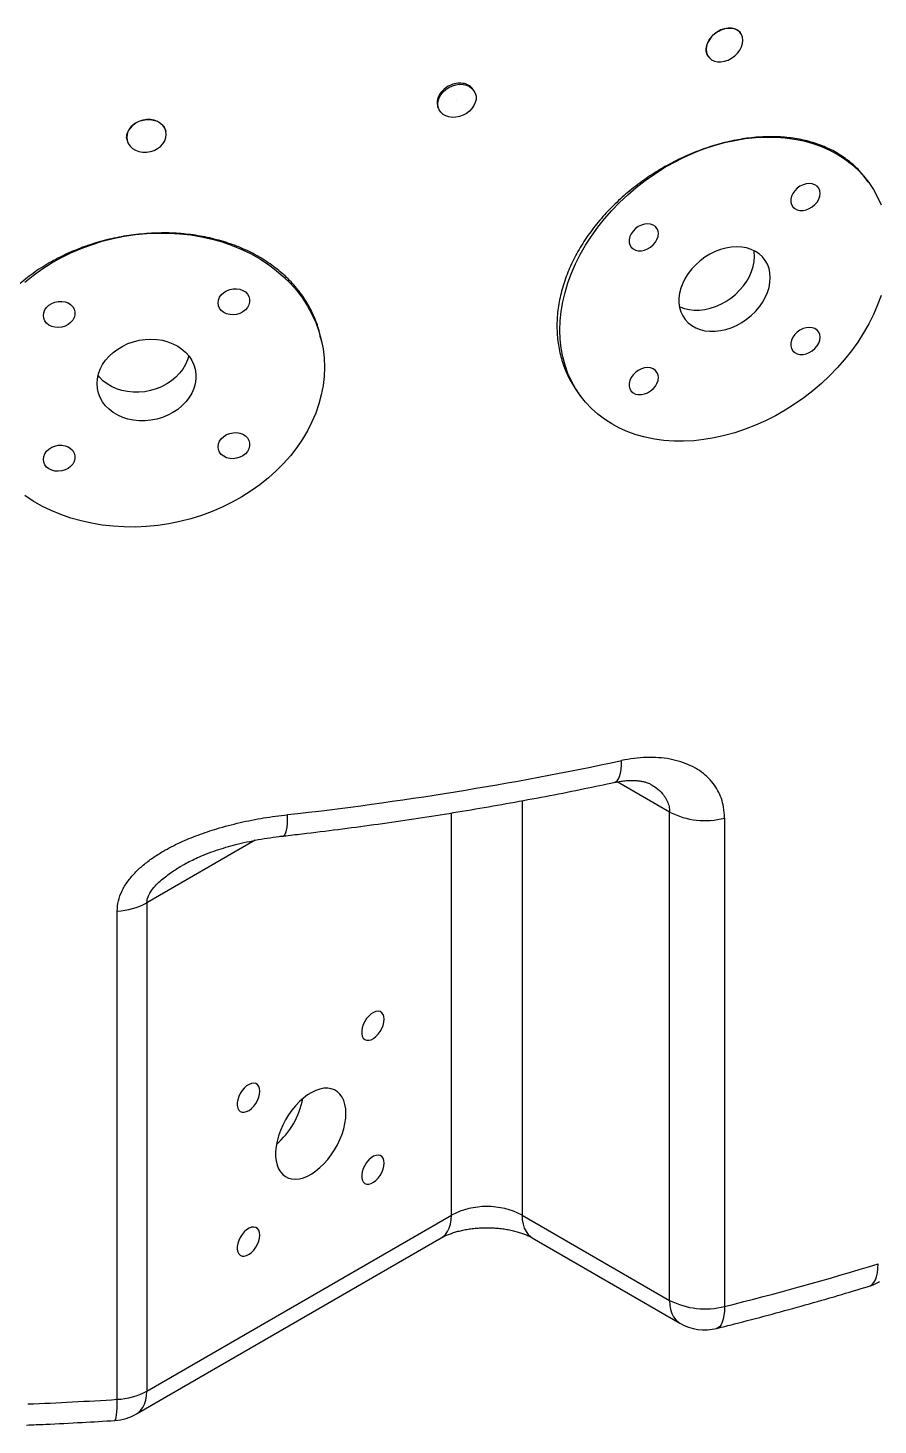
# Model space of a CAD drawing. Header units: millimetres. Extents: x -12403 to 8666, y -15213 to 13435.
# Drawn here: x 6320 to 6760, y 1555 to 2276 of the extents above; entities that cross this region are included whole.
import ezdxf

# ---------------------------------------------------------------- set-up
doc = ezdxf.new("R2010")
doc.units = ezdxf.units.MM

msp = doc.modelspace()

# ---------------------------------------------------------------- linework, layer by layer
at = {"color": 7, "linetype": 'Continuous', "lineweight": 25}
for p, q in [((6688.77, 2273.87), (6688.75, 2273.89)), ((6672.25, 2261.56), (6672.26, 2261.54)), ((6551.38, 2243.34), (6551.09, 2243.94)), ((6532.55, 2234.94), (6532.84, 2234.34)), ((6371.6, 2218.58), (6371.61, 2218.55)), ((6391.74, 2222.92), (6391.73, 2222.94)), ((6754.78, 2197.03), (6753.6, 2198.6)), ((6472.27, 2114.22), (6471.8, 2116.39)), ((6605.07, 2087.65), (6606.25, 2086.07)), ((6652.11, 1619.04), (6652.11, 1871.35)), ((6680.51, 1868.21), (6680.51, 1615.9)), ((6366.49, 1567.89), (6366.49, 1820.21)), ((6381.85, 1824.47), (6381.85, 1572.16)), ((6381.85, 1572.16), (6539.38, 1663.1)), ((6575.79, 1663.1), (6652.11, 1619.04)), ((6376.52, 1560.37), (6534.04, 1651.31)), ((6581.13, 1651.31), (6657.44, 1607.25))]:
    msp.add_line(p, q, dxfattribs=at)
at = {"color": 8, "linetype": 'Continuous', "lineweight": 25}
for p, q in [((6652.11, 1871.35), (6625.07, 1886.96)), ((6575.79, 1877.2), (6575.79, 1663.1)), ((6539.38, 1663.1), (6539.38, 1870.9)), ((6437.84, 1856.79), (6381.85, 1824.47))]:
    msp.add_line(p, q, dxfattribs=at)
at = {"color": 7, "linetype": 'Continuous', "lineweight": 25, "flags": 128}
for points in [[(6680.51, 2276.12), (6678.67, 2275.49), (6676.9, 2274.57), (6675.26, 2273.39), (6673.83, 2271.99), (6672.65, 2270.42), (6671.78, 2268.75), (6671.24, 2267.04), (6671.06, 2265.35), (6671.24, 2263.75), (6671.78, 2262.31), (6672.65, 2261.07), (6673.83, 2260.09), (6675.26, 2259.4), (6676.9, 2259.03), (6678.67, 2259), (6680.51, 2259.29)], [(6680.51, 2259.29), (6682.36, 2259.92), (6684.13, 2260.84), (6685.77, 2262.02), (6687.2, 2263.42), (6688.38, 2264.99), (6689.25, 2266.66), (6689.79, 2268.37), (6689.97, 2270.06), (6689.79, 2271.65), (6689.25, 2273.1), (6688.38, 2274.33), (6687.2, 2275.32), (6685.77, 2276.01), (6684.13, 2276.38), (6682.36, 2276.41), (6680.51, 2276.12)], [(6532.21, 2237.19), (6532.39, 2238.81), (6532.92, 2240.44), (6533.78, 2242), (6534.95, 2243.44), (6536.37, 2244.72), (6538.01, 2245.79), (6539.79, 2246.6), (6541.66, 2247.13), (6543.54, 2247.36), (6545.38, 2247.28), (6547.09, 2246.89), (6548.63, 2246.21), (6549.93, 2245.26), (6550.95, 2244.08), (6551.65, 2242.71), (6552.01, 2241.2), (6552.01, 2239.6), (6551.65, 2237.97), (6550.95, 2236.37), (6549.93, 2234.86), (6548.63, 2233.49), (6547.09, 2232.31), (6545.38, 2231.37), (6543.54, 2230.7), (6541.66, 2230.32), (6539.79, 2230.24), (6538.01, 2230.48), (6536.37, 2231.01), (6534.95, 2231.83), (6533.78, 2232.9), (6532.92, 2234.18), (6532.39, 2235.63), (6532.21, 2237.19)], [(6381.67, 2229.14), (6379.68, 2228.84), (6377.76, 2228.22), (6375.99, 2227.32), (6374.44, 2226.16), (6373.17, 2224.79), (6372.23, 2223.27), (6371.65, 2221.65), (6371.45, 2220), (6371.65, 2218.37), (6372.23, 2216.83), (6373.17, 2215.45), (6374.44, 2214.26), (6375.99, 2213.33), (6377.76, 2212.68), (6379.68, 2212.34), (6381.67, 2212.32)], [(6381.67, 2212.32), (6383.67, 2212.63), (6385.58, 2213.25), (6387.35, 2214.15), (6388.9, 2215.31), (6390.17, 2216.67), (6391.11, 2218.2), (6391.7, 2219.82), (6391.89, 2221.47), (6391.7, 2223.1), (6391.11, 2224.63), (6390.17, 2226.02), (6388.9, 2227.2), (6387.35, 2228.14), (6385.58, 2228.79), (6383.67, 2229.13), (6381.67, 2229.14)], [(6680.51, 2065.86), (6675.17, 2064.67), (6669.85, 2063.8), (6664.56, 2063.23), (6659.35, 2062.96), (6654.21, 2063.01), (6649.18, 2063.37), (6644.27, 2064.04), (6639.51, 2065.01), (6634.9, 2066.28), (6630.48, 2067.86), (6626.26, 2069.72), (6622.24, 2071.86), (6618.46, 2074.29), (6614.93, 2076.97), (6611.65, 2079.91), (6608.64, 2083.1), (6605.92, 2086.51), (6603.49, 2090.15), (6601.37, 2093.98), (6599.56, 2098), (6598.07, 2102.2), (6596.9, 2106.55), (6596.06, 2111.04), (6595.56, 2115.65), (6595.39, 2120.36), (6595.56, 2125.15), (6596.06, 2130.01), (6596.9, 2134.92), (6598.07, 2139.85), (6599.56, 2144.79), (6601.37, 2149.71), (6603.49, 2154.6), (6605.92, 2159.44), (6608.64, 2164.22), (6611.65, 2168.9), (6614.93, 2173.47), (6618.46, 2177.92), (6622.24, 2182.22), (6626.26, 2186.36), (6630.48, 2190.33), (6634.9, 2194.1), (6639.51, 2197.67), (6644.27, 2201.02), (6649.18, 2204.13), (6654.21, 2206.99), (6659.35, 2209.59), (6664.56, 2211.93), (6669.85, 2213.99), (6675.17, 2215.76), (6680.51, 2217.24)], [(6680.51, 2217.24), (6685.86, 2218.42), (6691.18, 2219.3), (6696.47, 2219.87), (6701.68, 2220.13), (6706.82, 2220.09), (6711.85, 2219.73), (6716.76, 2219.06), (6721.52, 2218.09), (6726.13, 2216.81), (6730.55, 2215.24), (6734.77, 2213.38), (6738.79, 2211.23), (6742.57, 2208.81), (6746.1, 2206.13), (6749.38, 2203.18), (6752.39, 2200), (6755.11, 2196.58), (6757.54, 2192.95), (6759.66, 2189.12), (6761.47, 2185.09)], [(6729.88, 2191.01), (6729.7, 2192.41), (6729.18, 2193.66), (6728.34, 2194.7), (6727.21, 2195.47), (6725.86, 2195.95), (6724.34, 2196.11), (6722.72, 2195.94), (6721.09, 2195.46), (6719.51, 2194.68), (6718.07, 2193.64), (6716.82, 2192.38), (6715.83, 2190.98), (6715.14, 2189.49), (6714.79, 2187.98), (6714.79, 2186.52), (6715.14, 2185.19), (6715.83, 2184.04), (6716.82, 2183.13), (6718.07, 2182.5), (6719.51, 2182.18), (6721.09, 2182.18), (6722.72, 2182.51), (6724.34, 2183.14), (6725.86, 2184.06), (6727.21, 2185.22), (6728.34, 2186.55), (6729.18, 2188.01), (6729.7, 2189.52), (6729.88, 2191.01)], [(6646.28, 2170.2), (6646.11, 2171.6), (6645.58, 2172.85), (6644.74, 2173.88), (6643.61, 2174.66), (6642.26, 2175.14), (6640.74, 2175.3), (6639.13, 2175.13), (6637.49, 2174.65), (6635.91, 2173.87), (6634.47, 2172.82), (6633.22, 2171.57), (6632.23, 2170.17), (6631.55, 2168.68), (6631.19, 2167.17), (6631.19, 2165.71), (6631.55, 2164.38), (6632.23, 2163.23), (6633.22, 2162.32), (6634.47, 2161.69), (6635.91, 2161.36), (6637.49, 2161.37), (6639.13, 2161.7), (6640.74, 2162.33), (6642.26, 2163.25), (6643.61, 2164.4), (6644.74, 2165.74), (6645.58, 2167.2), (6646.11, 2168.71), (6646.28, 2170.2)], [(6318.7, 2145.21), (6323.04, 2148.66), (6327.61, 2151.91), (6332.38, 2154.93), (6337.36, 2157.71), (6342.51, 2160.24), (6347.81, 2162.51), (6353.25, 2164.51), (6358.8, 2166.24), (6364.44, 2167.69), (6370.14, 2168.84), (6375.9, 2169.7), (6381.67, 2170.27)], [(6381.67, 2170.27), (6387.45, 2170.54), (6393.2, 2170.51), (6398.91, 2170.18), (6404.55, 2169.55), (6410.1, 2168.62), (6415.53, 2167.4), (6420.84, 2165.9), (6425.98, 2164.11), (6430.96, 2162.05), (6435.74, 2159.72), (6440.3, 2157.14), (6444.64, 2154.31), (6448.72, 2151.24), (6452.54, 2147.95), (6456.09, 2144.45), (6459.33, 2140.75), (6462.28, 2136.87), (6464.9, 2132.82), (6467.19, 2128.62), (6469.15, 2124.29), (6470.76, 2119.84), (6472.02, 2115.29), (6472.93, 2110.66), (6473.47, 2105.96), (6473.65, 2101.22), (6473.47, 2096.46), (6472.93, 2091.68), (6472.02, 2086.92), (6470.76, 2082.19), (6469.15, 2077.51), (6467.19, 2072.89), (6464.9, 2068.36), (6462.28, 2063.94), (6459.33, 2059.63), (6456.09, 2055.46), (6452.54, 2051.45), (6448.72, 2047.61), (6444.64, 2043.95), (6440.3, 2040.49), (6435.74, 2037.25), (6430.96, 2034.23), (6425.98, 2031.45), (6420.84, 2028.92), (6415.53, 2026.65), (6410.1, 2024.64), (6404.55, 2022.92), (6398.91, 2021.47), (6393.2, 2020.31), (6387.45, 2019.45), (6381.67, 2018.88)], [(6704.16, 2147.44), (6703.99, 2149.88), (6703.5, 2152.21), (6702.68, 2154.39), (6701.55, 2156.39), (6700.13, 2158.18), (6698.43, 2159.73), (6696.47, 2161.04), (6694.3, 2162.06), (6691.93, 2162.8), (6689.4, 2163.25), (6686.75, 2163.38), (6684.01, 2163.21), (6681.22, 2162.74), (6678.42, 2161.97), (6675.64, 2160.91), (6672.94, 2159.58), (6670.35, 2158), (6667.89, 2156.19), (6665.62, 2154.17), (6663.55, 2151.97), (6661.72, 2149.63), (6660.16, 2147.17), (6658.88, 2144.64), (6657.9, 2142.06), (6657.24, 2139.47), (6656.91, 2136.92), (6656.91, 2134.43), (6657.24, 2132.04), (6657.9, 2129.78), (6658.88, 2127.69), (6660.16, 2125.79), (6661.72, 2124.11), (6663.55, 2122.68), (6665.62, 2121.51), (6667.89, 2120.63), (6670.35, 2120.04), (6672.94, 2119.75), (6675.64, 2119.76), (6678.42, 2120.08), (6681.22, 2120.71), (6684.01, 2121.62), (6686.75, 2122.82), (6689.4, 2124.28), (6691.93, 2125.98), (6694.3, 2127.9), (6696.47, 2130.01), (6698.43, 2132.28), (6700.13, 2134.69), (6701.55, 2137.18), (6702.68, 2139.75), (6703.5, 2142.33), (6703.99, 2144.91), (6704.16, 2147.44)], [(6696, 2158.36), (6695.84, 2160.8), (6695.74, 2161.43)], [(6657.13, 2132.59), (6657.46, 2132.43), (6659.74, 2131.55), (6662.19, 2130.96), (6664.78, 2130.67), (6667.49, 2130.68), (6670.26, 2131), (6673.06, 2131.63), (6675.85, 2132.54), (6678.59, 2133.74), (6681.24, 2135.2), (6683.77, 2136.9), (6686.14, 2138.82), (6688.32, 2140.93), (6690.27, 2143.2), (6691.97, 2145.61), (6693.39, 2148.1), (6694.52, 2150.67), (6695.34, 2153.25), (6695.84, 2155.83), (6696, 2158.36)], [(6418.66, 2134.42), (6418.85, 2135.88), (6419.42, 2137.3), (6420.33, 2138.61), (6421.55, 2139.76), (6423.01, 2140.68), (6424.65, 2141.34), (6426.4, 2141.7), (6428.16, 2141.75), (6429.87, 2141.48), (6431.43, 2140.91), (6432.77, 2140.07), (6433.84, 2138.99), (6434.59, 2137.72), (6434.97, 2136.33), (6434.97, 2134.87), (6434.59, 2133.42), (6433.84, 2132.05), (6432.77, 2130.81), (6431.43, 2129.77), (6429.87, 2128.98), (6428.16, 2128.47), (6426.4, 2128.26), (6424.65, 2128.37), (6423.01, 2128.79), (6421.55, 2129.5), (6420.33, 2130.47), (6419.42, 2131.65), (6418.85, 2132.99), (6418.66, 2134.42)], [(6761.47, 2138.31), (6759.66, 2133.39), (6757.54, 2128.49), (6755.11, 2123.65), (6752.39, 2118.88), (6749.38, 2114.2), (6746.1, 2109.63), (6742.57, 2105.18), (6738.79, 2100.88), (6734.77, 2096.73), (6730.55, 2092.77), (6726.13, 2088.99), (6721.52, 2085.43), (6716.76, 2082.08), (6711.85, 2078.97), (6706.82, 2076.11), (6701.68, 2073.5), (6696.47, 2071.17), (6691.18, 2069.11), (6685.86, 2067.34), (6680.51, 2065.86)], [(6328.33, 2127.89), (6328.52, 2129.35), (6329.08, 2130.77), (6329.99, 2132.08), (6331.21, 2133.23), (6332.67, 2134.15), (6334.32, 2134.81), (6336.06, 2135.17), (6337.83, 2135.22), (6339.53, 2134.95), (6341.09, 2134.38), (6342.44, 2133.54), (6343.51, 2132.46), (6344.25, 2131.19), (6344.63, 2129.8), (6344.63, 2128.34), (6344.25, 2126.89), (6343.51, 2125.52), (6342.44, 2124.29), (6341.09, 2123.25), (6339.53, 2122.45), (6337.83, 2121.94), (6336.06, 2121.73), (6334.32, 2121.84), (6332.67, 2122.26), (6331.21, 2122.97), (6329.99, 2123.94), (6329.08, 2125.12), (6328.52, 2126.46), (6328.33, 2127.89)], [(6356.12, 2092.73), (6356.3, 2095.23), (6356.84, 2097.72), (6357.72, 2100.17), (6358.94, 2102.54), (6360.48, 2104.79), (6362.32, 2106.91), (6364.42, 2108.85), (6366.78, 2110.58), (6369.34, 2112.1), (6372.07, 2113.37), (6374.94, 2114.37), (6377.9, 2115.1), (6380.91, 2115.54), (6383.94, 2115.68), (6386.93, 2115.53), (6389.85, 2115.09), (6392.66, 2114.35), (6395.31, 2113.34), (6397.77, 2112.07), (6400, 2110.55), (6401.98, 2108.8), (6403.67, 2106.86), (6405.05, 2104.74), (6406.11, 2102.48), (6406.82, 2100.11), (6407.18, 2097.67), (6407.18, 2095.18), (6406.82, 2092.68), (6406.11, 2090.2), (6405.05, 2087.79), (6403.67, 2085.48), (6401.98, 2083.29), (6400, 2081.26), (6397.77, 2079.41), (6395.31, 2077.78), (6392.66, 2076.39), (6389.85, 2075.25), (6386.93, 2074.38), (6383.94, 2073.8), (6380.91, 2073.51), (6377.9, 2073.51), (6374.94, 2073.81), (6372.07, 2074.4), (6369.34, 2075.27), (6366.78, 2076.42), (6364.42, 2077.82), (6362.32, 2079.45), (6360.48, 2081.3), (6358.94, 2083.33), (6357.72, 2085.53), (6356.84, 2087.84), (6356.3, 2090.26), (6356.12, 2092.73)], [(6729.88, 2116.67), (6729.7, 2118.07), (6729.18, 2119.32), (6728.34, 2120.36), (6727.21, 2121.13), (6725.86, 2121.61), (6724.34, 2121.77), (6722.72, 2121.61), (6721.09, 2121.12), (6719.51, 2120.34), (6718.07, 2119.3), (6716.82, 2118.05), (6715.83, 2116.64), (6715.14, 2115.15), (6714.79, 2113.64), (6714.79, 2112.19), (6715.14, 2110.85), (6715.83, 2109.7), (6716.82, 2108.79), (6718.07, 2108.16), (6719.51, 2107.84), (6721.09, 2107.84), (6722.72, 2108.17), (6724.34, 2108.81), (6725.86, 2109.72), (6727.21, 2110.88), (6728.34, 2112.21), (6729.18, 2113.67), (6729.7, 2115.18), (6729.88, 2116.67)], [(6403.53, 2107.04), (6402.91, 2104.95), (6401.86, 2102.54), (6400.47, 2100.23), (6398.78, 2098.04), (6396.81, 2096.01), (6394.57, 2094.16), (6392.11, 2092.53), (6389.46, 2091.14), (6386.66, 2090), (6383.74, 2089.13), (6380.74, 2088.55), (6377.72, 2088.26), (6374.7, 2088.26), (6371.74, 2088.56), (6368.87, 2089.15), (6366.14, 2090.02), (6363.58, 2091.17), (6361.23, 2092.57), (6359.12, 2094.2), (6357.28, 2096.05), (6356.61, 2096.87)], [(6646.28, 2095.86), (6646.11, 2097.26), (6645.58, 2098.51), (6644.74, 2099.55), (6643.61, 2100.32), (6642.26, 2100.8), (6640.74, 2100.96), (6639.13, 2100.79), (6637.49, 2100.31), (6635.91, 2099.53), (6634.47, 2098.49), (6633.22, 2097.23), (6632.23, 2095.83), (6631.55, 2094.34), (6631.19, 2092.83), (6631.19, 2091.37), (6631.55, 2090.04), (6632.23, 2088.89), (6633.22, 2087.98), (6634.47, 2087.35), (6635.91, 2087.03), (6637.49, 2087.03), (6639.13, 2087.36), (6640.74, 2088), (6642.26, 2088.91), (6643.61, 2090.07), (6644.74, 2091.4), (6645.58, 2092.86), (6646.11, 2094.37), (6646.28, 2095.86)], [(6418.66, 2060.08), (6418.85, 2061.54), (6419.42, 2062.96), (6420.33, 2064.27), (6421.55, 2065.42), (6423.01, 2066.34), (6424.65, 2067), (6426.4, 2067.36), (6428.16, 2067.41), (6429.87, 2067.14), (6431.43, 2066.57), (6432.77, 2065.73), (6433.84, 2064.65), (6434.59, 2063.38), (6434.97, 2061.99), (6434.97, 2060.53), (6434.59, 2059.08), (6433.84, 2057.71), (6432.77, 2056.47), (6431.43, 2055.43), (6429.87, 2054.64), (6428.16, 2054.13), (6426.4, 2053.92), (6424.65, 2054.03), (6423.01, 2054.45), (6421.55, 2055.16), (6420.33, 2056.13), (6419.42, 2057.31), (6418.85, 2058.65), (6418.66, 2060.08)], [(6328.33, 2053.55), (6328.52, 2055.01), (6329.08, 2056.43), (6329.99, 2057.75), (6331.21, 2058.89), (6332.67, 2059.81), (6334.32, 2060.47), (6336.06, 2060.83), (6337.83, 2060.88), (6339.53, 2060.61), (6341.09, 2060.05), (6342.44, 2059.2), (6343.51, 2058.12), (6344.25, 2056.85), (6344.63, 2055.46), (6344.63, 2054.01), (6344.25, 2052.56), (6343.51, 2051.18), (6342.44, 2049.95), (6341.09, 2048.91), (6339.53, 2048.11), (6337.83, 2047.6), (6336.06, 2047.4), (6334.32, 2047.5), (6332.67, 2047.92), (6331.21, 2048.63), (6329.99, 2049.6), (6329.08, 2050.78), (6328.52, 2052.12), (6328.33, 2053.55)], [(6381.67, 2018.88), (6375.9, 2018.62), (6370.14, 2018.65), (6364.44, 2018.98), (6358.8, 2019.61), (6353.25, 2020.54), (6347.81, 2021.75), (6342.51, 2023.26), (6337.36, 2025.05), (6332.38, 2027.11), (6327.61, 2029.43), (6323.04, 2032.02), (6318.7, 2034.85)], [(6504.56, 1764.27), (6504.42, 1765.64), (6504.02, 1766.78), (6503.37, 1767.65), (6502.51, 1768.21), (6501.46, 1768.42), (6500.29, 1768.29), (6499.05, 1767.81), (6497.79, 1767), (6496.58, 1765.91), (6495.46, 1764.59), (6494.5, 1763.09), (6493.74, 1761.49), (6493.21, 1759.87), (6492.94, 1758.29), (6492.94, 1756.83), (6493.21, 1755.57), (6493.74, 1754.55), (6494.5, 1753.84), (6495.46, 1753.45), (6496.58, 1753.41), (6497.79, 1753.72), (6499.05, 1754.37), (6500.29, 1755.32), (6501.46, 1756.54), (6502.51, 1757.95), (6503.37, 1759.51), (6504.02, 1761.13), (6504.42, 1762.74), (6504.56, 1764.27)], [(6440.19, 1727.11), (6440.05, 1728.47), (6439.65, 1729.62), (6439, 1730.49), (6438.13, 1731.05), (6437.09, 1731.26), (6435.92, 1731.12), (6434.67, 1730.64), (6433.42, 1729.84), (6432.2, 1728.75), (6431.09, 1727.42), (6430.13, 1725.93), (6429.37, 1724.33), (6428.84, 1722.7), (6428.57, 1721.13), (6428.57, 1719.67), (6428.84, 1718.41), (6429.37, 1717.39), (6430.13, 1716.67), (6431.09, 1716.29), (6432.2, 1716.25), (6433.42, 1716.56), (6434.67, 1717.21), (6435.92, 1718.16), (6437.09, 1719.37), (6438.13, 1720.79), (6439, 1722.35), (6439.65, 1723.97), (6440.05, 1725.58), (6440.19, 1727.11)], [(6484.75, 1715.67), (6484.63, 1718.08), (6484.25, 1720.31), (6483.62, 1722.33), (6482.75, 1724.11), (6481.65, 1725.62), (6480.34, 1726.84), (6478.84, 1727.76), (6477.16, 1728.37), (6475.34, 1728.64), (6473.39, 1728.59), (6471.35, 1728.21), (6469.23, 1727.5), (6467.09, 1726.48), (6464.93, 1725.16), (6462.8, 1723.56), (6460.72, 1721.71), (6458.72, 1719.62), (6456.83, 1717.32), (6455.07, 1714.86), (6453.48, 1712.26), (6452.07, 1709.56), (6450.87, 1706.8), (6449.88, 1704.01), (6449.13, 1701.24), (6448.63, 1698.53), (6448.37, 1695.91), (6448.37, 1693.42), (6448.63, 1691.09), (6449.13, 1688.96), (6449.88, 1687.06), (6450.87, 1685.41), (6452.07, 1684.04), (6453.48, 1682.97), (6455.07, 1682.2), (6456.83, 1681.76), (6458.72, 1681.65), (6460.72, 1681.87), (6462.8, 1682.41), (6464.93, 1683.28), (6467.09, 1684.45), (6469.23, 1685.91), (6471.35, 1687.64), (6473.39, 1689.62), (6475.34, 1691.82), (6477.16, 1694.2), (6478.84, 1696.74), (6480.34, 1699.39), (6481.65, 1702.13), (6482.75, 1704.9), (6483.62, 1707.69), (6484.25, 1710.43), (6484.63, 1713.11), (6484.75, 1715.67)], [(6504.56, 1689.93), (6504.42, 1691.3), (6504.02, 1692.44), (6503.37, 1693.32), (6502.51, 1693.87), (6501.46, 1694.09), (6500.29, 1693.95), (6499.05, 1693.47), (6497.79, 1692.66), (6496.58, 1691.57), (6495.46, 1690.25), (6494.5, 1688.75), (6493.74, 1687.15), (6493.21, 1685.53), (6492.94, 1683.95), (6492.94, 1682.5), (6493.21, 1681.23), (6493.74, 1680.22), (6494.5, 1679.5), (6495.46, 1679.11), (6496.58, 1679.07), (6497.79, 1679.38), (6499.05, 1680.03), (6500.29, 1680.98), (6501.46, 1682.2), (6502.51, 1683.62), (6503.37, 1685.17), (6504.02, 1686.79), (6504.42, 1688.41), (6504.56, 1689.93)], [(6440.19, 1652.77), (6440.05, 1654.14), (6439.65, 1655.28), (6439, 1656.15), (6438.13, 1656.71), (6437.09, 1656.92), (6435.92, 1656.79), (6434.67, 1656.3), (6433.42, 1655.5), (6432.2, 1654.41), (6431.09, 1653.09), (6430.13, 1651.59), (6429.37, 1649.99), (6428.84, 1648.36), (6428.57, 1646.79), (6428.57, 1645.33), (6428.84, 1644.07), (6429.37, 1643.05), (6430.13, 1642.34), (6431.09, 1641.95), (6432.2, 1641.91), (6433.42, 1642.22), (6434.67, 1642.87), (6435.92, 1643.82), (6437.09, 1645.04), (6438.13, 1646.45), (6439, 1648.01), (6439.65, 1649.63), (6440.05, 1651.24), (6440.19, 1652.77)]]:
    msp.add_lwpolyline(points, dxfattribs=at)
at = {"color": 8, "linetype": 'Continuous', "lineweight": 25, "flags": 128}
for points in [[(6623.71, 1886.71), (6624.25, 1886.91), (6625.02, 1887.51), (6625.68, 1888.47), (6626.24, 1889.77), (6626.69, 1891.4), (6627.01, 1893.32), (6627.2, 1895.52), (6627.27, 1897.95)], [(6454.46, 1869.99), (6454.42, 1867.56), (6454.31, 1865.38), (6454.14, 1863.48), (6453.9, 1861.89), (6453.59, 1860.63), (6453.22, 1859.72), (6452.81, 1859.17), (6452.42, 1858.99)], [(6534.04, 1651.31), (6534.8, 1651.8), (6536.16, 1653.01), (6537.29, 1654.53), (6538.2, 1656.32), (6538.85, 1658.37), (6539.25, 1660.64), (6539.38, 1663.1)], [(6575.79, 1663.1), (6575.93, 1660.64), (6576.32, 1658.37), (6576.98, 1656.32), (6577.88, 1654.53), (6579.02, 1653.01), (6580.37, 1651.8), (6581.13, 1651.31)], [(6755.36, 1626.39), (6755.82, 1626.56), (6756.85, 1627.24), (6757.75, 1628.26), (6758.5, 1629.61), (6759.1, 1631.27), (6759.53, 1633.22), (6759.8, 1635.44), (6759.89, 1637.88)], [(6652.11, 1619.04), (6652.24, 1616.58), (6652.64, 1614.31), (6653.29, 1612.27), (6654.2, 1610.47), (6655.33, 1608.96), (6656.69, 1607.74), (6657.44, 1607.25)], [(6680.51, 1615.9), (6680.44, 1613.47), (6680.22, 1611.27), (6679.85, 1609.33), (6679.35, 1607.69), (6678.71, 1606.37), (6677.95, 1605.39), (6677.08, 1604.76), (6676.54, 1604.56)], [(6365.29, 1556.97), (6365.53, 1557.13), (6365.77, 1557.67), (6365.98, 1558.57), (6366.16, 1559.82), (6366.3, 1561.4), (6366.4, 1563.29), (6366.47, 1565.47), (6366.49, 1567.89)], [(6376.52, 1560.37), (6377.27, 1560.86), (6378.63, 1562.07), (6379.77, 1563.59), (6380.67, 1565.38), (6381.32, 1567.43), (6381.72, 1569.7), (6381.85, 1572.16)]]:
    msp.add_lwpolyline(points, dxfattribs=at)
at = {"color": 7, "linetype": 'Continuous', "lineweight": 25}
msp.add_circle((6542.13, 2238.8), 0.0042, dxfattribs=at)
for centre, radius, start, end in [((6259.41, 3623.49), 1764.31, 276.34696, 282.03429), ((6670.42, 1906.95), 40.03, 242.78011, 284.60826), ((6364.85, 1855.92), 35.75, 272.6205, 298.39162), ((6421.47, 1731.18), 41.72, 310.93684, 349.06853), ((6557.59, 1628.08), 39.46, 62.52429, 117.47575), ((6304.29, 3129.14), 1559.31, 283.96178, 286.98826), ((6747.83, 1651.01), 25.75, 287.00667, 299.99731), ((6670.42, 1654.64), 40.03, 242.78011, 284.60826), ((6670.32, 1629.55), 25.75, 240.00269, 283.97934), ((6245.64, 3453.32), 1889.29, 272.26617, 273.6674), ((6364.85, 1603.61), 35.75, 272.6205, 298.39162), ((6363.64, 1582.67), 25.75, 273.66832, 299.99731)]:
    msp.add_arc(centre, radius, start, end, dxfattribs=at)
for points, knots in [([(6672.32, 2261.62), (6672.19, 2261.74), (6671.43, 2262.47), (6670.96, 2264.48), (6671.1, 2267.35), (6672.39, 2270.33), (6674.57, 2272.97), (6677.39, 2275.07), (6679.48, 2275.77), (6680.51, 2276.12)], [0, 0, 0, 0, 0.032465, 0.194576, 0.356676, 0.518776, 0.680881, 0.842991, 1, 1, 1, 1]), ([(6680.51, 2276.12), (6680.55, 2276.12), (6681.64, 2276.39), (6683.82, 2276.59), (6686.55, 2275.83), (6688.24, 2274.82), (6688.66, 2273.94), (6688.7, 2273.86)], [0, 0, 0, 0, 0.010149, 0.328397, 0.646644, 0.964907, 1, 1, 1, 1]), ([(6550.96, 2243.87), (6550.74, 2244.36), (6550.13, 2245.67), (6548.05, 2247.12), (6545.1, 2248.02), (6541.74, 2247.92), (6538.41, 2246.87), (6535.45, 2244.98), (6533.23, 2242.46), (6532.08, 2239.94), (6531.97, 2238.39), (6531.92, 2237.79)], [0, 0, 0, 0, 0.0717789, 0.1934974, 0.3152179, 0.4369328, 0.5586408, 0.6803495, 0.8020642, 0.9237837, 1, 1, 1, 1]), ([(6531.92, 2237.79), (6531.94, 2236.82), (6531.97, 2235.78), (6532.55, 2235), (6532.58, 2234.96)], [0, 0, 0, 0, 0.9410093, 1, 1, 1, 1]), ([(6371.69, 2218.6), (6371.62, 2218.78), (6371.21, 2219.84), (6371.59, 2222.01), (6372.88, 2224.74), (6375.25, 2227.02), (6378.3, 2228.64), (6380.56, 2228.98), (6381.67, 2229.14)], [0, 0, 0, 0, 0.03913, 0.232516, 0.425902, 0.619292, 0.81269, 1, 1, 1, 1]), ([(6381.67, 2229.14), (6381.71, 2229.15), (6382.89, 2229.23), (6385.22, 2229.05), (6388.27, 2227.86), (6390.51, 2225.86), (6391.57, 2224.07), (6391.69, 2223.04), (6391.7, 2222.94)], [0, 0, 0, 0, 0.007701, 0.249188, 0.490675, 0.732173, 0.973669, 1, 1, 1, 1]), ([(6680.51, 2217.24), (6677.28, 2216.35), (6670.8, 2214.56), (6661.22, 2210.76), (6651.9, 2206.2), (6642.97, 2200.89), (6634.46, 2194.88), (6626.52, 2188.22), (6619.23, 2180.99), (6612.69, 2173.28), (6607.01, 2165.15), (6602.26, 2156.72), (6598.48, 2148.08), (6595.79, 2139.35), (6594.17, 2130.62), (6593.65, 2122.01), (6594.28, 2113.64), (6595.97, 2105.59), (6598.79, 2098), (6601.87, 2092.01), (6604.36, 2088.82), (6605.19, 2087.74)], [0, 0, 0, 0, 0.05475, 0.109499, 0.163269, 0.217211, 0.270982, 0.324883, 0.378955, 0.432856, 0.486894, 0.541105, 0.595143, 0.649111, 0.703252, 0.757219, 0.811018, 0.864988, 0.918787, 0.972582, 1, 1, 1, 1]), ([(6753.49, 2198.51), (6752.81, 2199.47), (6750.68, 2202.48), (6746.14, 2206.75), (6739.97, 2211.31), (6732.97, 2214.94), (6725.31, 2217.69), (6717.06, 2219.52), (6708.3, 2220.38), (6699.17, 2220.29), (6689.87, 2219.33), (6683.6, 2217.93), (6680.51, 2217.24)], [0, 0, 0, 0, 0.049009, 0.155025, 0.260706, 0.366719, 0.473069, 0.57908, 0.685104, 0.791466, 0.897488, 1, 1, 1, 1]), ([(6381.67, 2170.27), (6378.16, 2169.93), (6371.22, 2169.25), (6360.96, 2167.09), (6351.02, 2164.15), (6341.44, 2160.38), (6332.37, 2155.81), (6323.9, 2150.51), (6316.14, 2144.54), (6309.21, 2137.92), (6303.18, 2130.77), (6298.13, 2123.15), (6294.16, 2115.15), (6291.29, 2106.87), (6289.54, 2098.42), (6289.05, 2089.91), (6289.43, 2082.77), (6290.42, 2078.57), (6290.75, 2077.14)], [0, 0, 0, 0, 0.0655064, 0.1296547, 0.1940074, 0.258157, 0.3223874, 0.3868218, 0.4510531, 0.5154847, 0.5801213, 0.644552, 0.7089913, 0.7736365, 0.8380745, 0.902314, 0.9667588, 1, 1, 1, 1]), ([(6471.65, 2116.36), (6471.41, 2117.59), (6470.66, 2121.56), (6468.2, 2127.92), (6464.32, 2135.32), (6459.36, 2142.18), (6453.44, 2148.45), (6446.59, 2154.04), (6438.93, 2158.91), (6430.54, 2163), (6421.5, 2166.24), (6411.96, 2168.63), (6402.05, 2170.12), (6391.91, 2170.75), (6385.09, 2170.43), (6381.67, 2170.27)], [0, 0, 0, 0, 0.036271, 0.11649, 0.1967, 0.277165, 0.357376, 0.437767, 0.518413, 0.598803, 0.679314, 0.760082, 0.840591, 0.920296, 1, 1, 1, 1]), ([(6680.51, 1868.21), (6680.42, 1870.13), (6680.25, 1873.63), (6678.96, 1878.34), (6677.17, 1882.43), (6674.7, 1886.27), (6671.51, 1889.76), (6667.63, 1892.82), (6663.13, 1895.4), (6658.02, 1897.39), (6652.37, 1898.79), (6646.4, 1899.54), (6640.16, 1899.64), (6633.76, 1899.17), (6629.43, 1898.36), (6627.27, 1897.95)], [0, 0, 0, 0, 0.0834086, 0.1518672, 0.2205945, 0.2890751, 0.364231, 0.4396993, 0.5149011, 0.595546, 0.6765019, 0.7571942, 0.8380378, 0.919134, 1, 1, 1, 1]), ([(6452.42, 1858.99), (6455.68, 1859.36), (6465.13, 1860.44), (6480.72, 1862.36), (6499.16, 1864.81), (6517.53, 1867.45), (6535.81, 1870.28), (6554.01, 1873.28), (6572.12, 1876.47), (6590.13, 1879.85), (6607.33, 1883.25), (6618.49, 1885.61), (6623.71, 1886.71)], [0, 0, 0, 0, 0.056054, 0.162324, 0.2686, 0.374882, 0.481169, 0.587464, 0.693765, 0.800073, 0.906389, 1, 1, 1, 1]), ([(6623.69, 1886.67), (6624.25, 1886.79), (6625.8, 1887.13), (6628.24, 1887.46), (6630.96, 1887.68), (6633.46, 1887.7), (6635.71, 1887.55), (6637.68, 1887.27), (6639.35, 1886.9), (6640.69, 1886.47), (6641.66, 1886.06), (6642.14, 1885.8), (6642.38, 1885.66)], [0, 0, 0, 0, 0.064813, 0.180365, 0.293751, 0.404429, 0.51217, 0.61716, 0.720084, 0.82223, 0.911152, 1, 1, 1, 1]), ([(6366.49, 1820.21), (6366.62, 1821.95), (6366.88, 1825.45), (6368.82, 1830.59), (6371.74, 1835.43), (6375.5, 1839.91), (6379.91, 1843.99), (6384.81, 1847.7), (6391.11, 1851.68), (6398.92, 1855.73), (6408.27, 1859.59), (6418.65, 1863.04), (6429.98, 1866), (6442.2, 1868.43), (6450.37, 1869.47), (6454.46, 1869.99)], [0, 0, 0, 0, 0.056706, 0.11346, 0.170023, 0.226652, 0.283438, 0.340445, 0.397344, 0.487345, 0.577684, 0.66787, 0.77847, 0.88931, 1, 1, 1, 1]), ([(6400.79, 1844.1), (6400.97, 1844.21), (6402.16, 1844.93), (6404.59, 1846.18), (6408.19, 1847.9), (6412.24, 1849.59), (6416.68, 1851.25), (6421.49, 1852.81), (6426.64, 1854.28), (6432.13, 1855.63), (6437.94, 1856.85), (6443.99, 1857.89), (6448.86, 1858.61), (6451.67, 1858.9), (6452.42, 1858.97)], [0, 0, 0, 0, 0.01214, 0.080017, 0.154351, 0.235584, 0.323216, 0.415993, 0.514196, 0.617927, 0.72711, 0.841404, 0.958159, 1, 1, 1, 1]), ([(6534.04, 1651.31), (6534.29, 1651.45), (6534.99, 1651.84), (6536.36, 1652.51), (6538.22, 1653.29), (6540.33, 1654.04), (6542.68, 1654.73), (6545.24, 1655.34), (6547.96, 1655.84), (6550.83, 1656.23), (6553.8, 1656.48), (6556.83, 1656.58), (6559.87, 1656.55), (6562.89, 1656.37), (6565.84, 1656.04), (6568.67, 1655.59), (6571.35, 1655.02), (6573.84, 1654.35), (6576.11, 1653.61), (6578.12, 1652.82), (6579.81, 1652.04), (6580.71, 1651.54), (6581.13, 1651.31)], [0, 0, 0, 0, 0.02625, 0.074579, 0.123512, 0.173295, 0.22392, 0.275333, 0.327436, 0.380114, 0.433229, 0.486641, 0.540203, 0.593755, 0.647114, 0.700138, 0.752694, 0.804664, 0.855949, 0.906484, 0.956253, 1, 1, 1, 1]), ([(6676.54, 1604.56), (6679.6, 1605.33), (6688.45, 1607.55), (6703, 1611.36), (6720.14, 1616.05), (6736.85, 1620.82), (6748.55, 1624.31), (6754.61, 1626.16), (6755.36, 1626.39)], [0, 0, 0, 0, 0.114383, 0.331297, 0.548231, 0.765185, 0.970746, 1, 1, 1, 1]), ([(6319.6, 1554.6), (6322.92, 1554.74), (6332.52, 1555.14), (6347.76, 1555.9), (6359.66, 1556.63), (6365.29, 1556.97)], [0, 0, 0, 0, 0.217413, 0.629563, 1, 1, 1, 1])]:
    msp.add_open_spline(points, degree=3, knots=knots, dxfattribs=at)
at = {"color": 8, "linetype": 'Continuous', "lineweight": 25}
for points, knots in [([(6642.34, 1885.61), (6643.29, 1885.06), (6645.62, 1883.71), (6648.23, 1881.2), (6650.28, 1878.36), (6651.3, 1876.11), (6651.96, 1873.77), (6652.05, 1872.32), (6652.11, 1871.35)], [0, 0, 0, 0, 0.16756, 0.414008, 0.580436, 0.751234, 0.833199, 1, 1, 1, 1]), ([(6381.85, 1824.47), (6381.98, 1825.48), (6382.2, 1827.35), (6383.81, 1830.28), (6385.98, 1833.06), (6389.45, 1836.43), (6394.1, 1839.99), (6398.2, 1842.67), (6400.49, 1843.92), (6400.8, 1844.08)], [0, 0, 0, 0, 0.12301, 0.228423, 0.361216, 0.494531, 0.728621, 0.963318, 1, 1, 1, 1])]:
    msp.add_open_spline(points, degree=3, knots=knots, dxfattribs=at)

doc.saveas('drawing.dxf')
